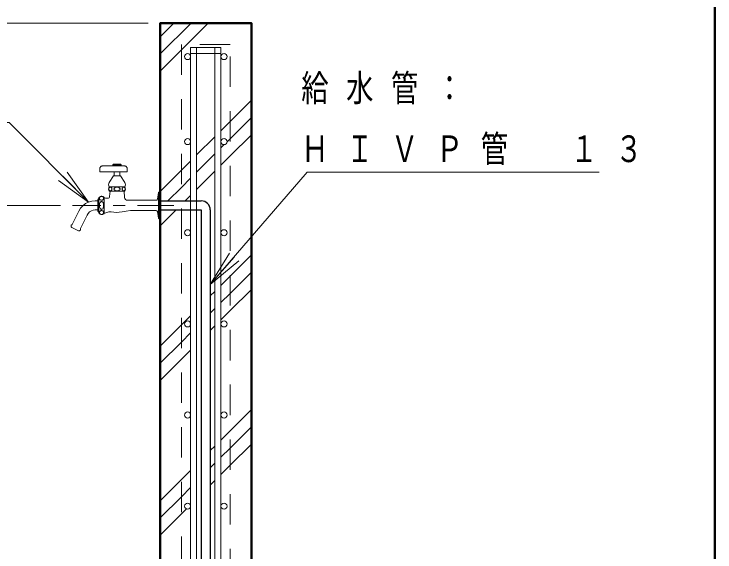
# Model space of a CAD drawing. Units: millimetres on the paper, scale 1:20. Extents: x -385 to 0, y -5 to 267.
# Drawn here: x -57.7 to 0, y 118.4 to 162.7 of the extents above; entities that cross this region are included whole.
import ezdxf

# ---------------------------------------------------------------- set-up
doc = ezdxf.new("R2010")
doc.units = ezdxf.units.MM
doc.linetypes.add('USER1', pattern=[4.5, 2.5, -2])
doc.linetypes.add('USER2', pattern=[6, 3, -1, 1, -1])
doc.layers.add('LY_1', color=7, linetype='Continuous', lineweight=13)
doc.layers.add('LY_2', color=7, linetype='Continuous', lineweight=13)
doc.styles.add('ＭＳ ゴシック', font='')
doc.styles.get('ＭＳ ゴシック').set_extended_font_data('MS Gothic')

msp = doc.modelspace()

# ---------------------------------------------------------------- linework, layer by layer
at = {"layer": 'LY_1'}
for p, q in [((-46.632, 161.966), (-108.132, 161.966)), ((-45.632, 160.843), (-44.509, 161.966)), ((-45.632, 159.429), (-43.095, 161.966)), ((-43.431, 160.216), (-41.681, 161.966)), ((-45.632, 158.015), (-43.882, 159.765)), ((-43.882, 159.765), (-43.431, 160.216)), ((-39.882, 153.866), (-38.132, 155.616)), ((-39.882, 152.451), (-38.132, 154.201)), ((-40.632, 153.116), (-39.882, 153.866)), ((-39.882, 151.037), (-38.132, 152.787)), ((-42.632, 151.116), (-41.132, 152.616)), ((-40.132, 152.201), (-39.882, 152.451)), ((-40.632, 151.701), (-40.367, 151.966)), ((-42.632, 149.701), (-41.132, 151.201)), ((-43.882, 149.866), (-43.132, 150.616)), ((-40.632, 150.287), (-39.882, 151.037)), ((-51.515, 147.238), (-53.636, 149.359)), ((-53.283, 149.713), (-51.515, 147.238)), ((-45.632, 148.116), (-43.882, 149.866)), ((-42.632, 148.287), (-41.132, 149.787)), ((-51.515, 147.238), (-53.99, 149.006)), ((-43.882, 148.451), (-43.132, 149.201)), ((-44.992, 147.341), (-43.882, 148.451)), ((-43.578, 147.341), (-43.132, 147.787)), ((-53.833, 146.966), (-101.132, 146.966)), ((-45.632, 145.287), (-44.328, 146.591)), ((-41.507, 140.447), (-39.928, 143.047)), ((-41.507, 140.447), (-39.549, 142.72)), ((-39.882, 141.138), (-38.132, 142.888)), ((-39.17, 142.394), (-41.507, 140.447)), ((-39.882, 139.723), (-38.132, 141.473)), ((-40.632, 140.388), (-39.882, 141.138)), ((-41.507, 139.513), (-41.132, 139.888)), ((-40.632, 138.973), (-39.882, 139.723)), ((-39.882, 138.309), (-38.132, 140.059)), ((-41.507, 138.098), (-41.132, 138.473)), ((-43.882, 137.138), (-43.132, 137.888)), ((-40.632, 137.559), (-39.882, 138.309)), ((-45.632, 135.388), (-43.882, 137.138)), ((-41.507, 136.684), (-41.132, 137.059)), ((-43.882, 135.723), (-43.132, 136.473)), ((-45.632, 133.973), (-43.882, 135.723)), ((-43.882, 134.309), (-43.132, 135.059)), ((-45.632, 132.559), (-43.882, 134.309)), ((-39.882, 128.41), (-38.132, 130.16)), ((-39.882, 126.996), (-38.132, 128.746)), ((-40.632, 127.66), (-39.882, 128.41)), ((-41.507, 126.785), (-41.132, 127.16)), ((-40.632, 126.246), (-39.882, 126.996)), ((-39.882, 125.581), (-38.132, 127.331)), ((-41.507, 125.371), (-41.132, 125.746)), ((-43.882, 124.41), (-43.132, 125.16)), ((-40.632, 124.831), (-39.882, 125.581)), ((-45.632, 122.66), (-43.882, 124.41)), ((-41.507, 123.956), (-41.132, 124.331)), ((-43.882, 122.996), (-43.132, 123.746)), ((-45.632, 121.246), (-43.882, 122.996)), ((-43.151, 122.312), (-43.132, 122.331)), ((-43.882, 121.581), (-43.478, 121.985)), ((-45.632, 119.831), (-43.882, 121.581))]:
    msp.add_line(p, q, dxfattribs=at)
at = {"layer": 'LY_1', "color": 253}
for p, q in [((-49.407, 149.391), (-49.407, 149.716)), ((-48.957, 149.716), (-48.957, 149.391)), ((-48.548, 148.491), (-49.816, 148.491)), ((-48.548, 148.141), (-49.816, 148.141)), ((-45.757, 145.946), (-45.757, 147.986)), ((-50.682, 146.356), (-50.682, 147.576))]:
    msp.add_line(p, q, dxfattribs=at)
at = {"layer": 'LY_1', "color": 4, "lineweight": 25}
for p, q in [((-45.632, 147.341), (-42.257, 147.341)), ((-45.632, 146.591), (-42.257, 146.591)), ((-42.257, 146.591), (-42.257, 96.216)), ((-41.507, 146.591), (-41.507, 96.216))]:
    msp.add_line(p, q, dxfattribs=at)
at = {"layer": 'LY_1', "color": 253, "linetype": 'USER2'}
msp.add_line((-44.503, 146.966), (-52.833, 146.966), dxfattribs=at)
at = {"layer": 'LY_1', "color": 140, "lineweight": 50}
msp.add_lwpolyline([(-38.132, 91.966), (-38.132, 161.966), (-45.632, 161.966), (-45.632, 102.216), (-50.382, 101.966), (-50.382, 100.966), (-51.632, 100.966), (-51.632, 91.966)], dxfattribs=at)
at = {"layer": 'LY_1', "color": 140, "linetype": 'USER1'}
msp.add_lwpolyline([(-39.882, 98.216), (-39.882, 160.216), (-43.882, 160.216), (-43.882, 100.684), (-49.382, 100.684), (-49.382, 98.216)], dxfattribs=at)
at = {"layer": 'LY_1', "color": 1}
for points in [[(-43.132, 159.466), (-40.632, 159.466), (-40.632, 159.966), (-43.132, 159.966)], [(-43.132, 93.966), (-42.632, 93.966), (-42.632, 159.966), (-43.132, 159.966)], [(-40.632, 93.966), (-41.132, 93.966), (-41.132, 159.966), (-40.632, 159.966)]]:
    msp.add_lwpolyline(points, close=True, dxfattribs=at)
for points in [[(-42.632, 145.966), (-42.632, 159.966), (-43.132, 159.966), (-43.132, 145.966)], [(-40.632, 145.966), (-40.632, 159.966), (-41.132, 159.966), (-41.132, 145.966)]]:
    msp.add_lwpolyline(points, dxfattribs=at)
at = {"layer": 'LY_1'}
for points in [[(-51.515, 147.238), (-58.059, 153.782), (-73.759, 153.782)], [(-41.507, 140.447), (-33.532, 149.706), (-9.532, 149.706)]]:
    msp.add_lwpolyline(points, dxfattribs=at)
at = {"layer": 'LY_1', "color": 253}
for points in [[(-48.344, 149.966), (-48.344, 149.716), (-50.607, 149.716), (-50.607, 149.966), (-50.603, 150.009), (-50.592, 150.051), (-50.573, 150.091), (-50.548, 150.127), (-50.517, 150.157), (-50.482, 150.182), (-50.442, 150.201), (-50.4, 150.212), (-50.357, 150.216), (-48.594, 150.216), (-48.551, 150.212), (-48.509, 150.201), (-48.469, 150.182), (-48.433, 150.157), (-48.403, 150.127), (-48.378, 150.091), (-48.359, 150.051), (-48.348, 150.009)], [(-48.882, 149.391), (-48.548, 148.841), (-48.508, 148.757), (-48.494, 148.666), (-48.508, 148.574), (-48.548, 148.491), (-49.816, 148.491), (-49.856, 148.574), (-49.869, 148.666), (-49.856, 148.757), (-49.816, 148.841), (-49.482, 149.391)], [(-49.736, 148.466), (-49.76, 148.463), (-49.783, 148.455), (-49.806, 148.441), (-49.825, 148.422), (-49.84, 148.399), (-49.851, 148.374), (-49.859, 148.346), (-49.861, 148.316), (-49.859, 148.286), (-49.851, 148.257), (-49.84, 148.232), (-49.825, 148.21), (-49.806, 148.191), (-49.783, 148.177), (-49.76, 148.169), (-49.736, 148.166), (-49.712, 148.169), (-49.69, 148.177), (-49.667, 148.191), (-49.648, 148.21), (-49.632, 148.232), (-49.621, 148.257), (-49.614, 148.286), (-49.611, 148.316), (-49.614, 148.346), (-49.621, 148.374), (-49.632, 148.399), (-49.648, 148.422), (-49.667, 148.441), (-49.69, 148.455), (-49.712, 148.463)], [(-49.182, 148.466), (-49.232, 148.463), (-49.282, 148.454), (-49.321, 148.441), (-49.358, 148.422), (-49.39, 148.398), (-49.415, 148.369), (-49.427, 148.343), (-49.432, 148.316), (-49.427, 148.288), (-49.415, 148.263), (-49.39, 148.233), (-49.358, 148.21), (-49.321, 148.191), (-49.282, 148.178), (-49.232, 148.169), (-49.182, 148.166), (-49.131, 148.169), (-49.082, 148.178), (-49.042, 148.191), (-49.005, 148.21), (-48.974, 148.233), (-48.948, 148.263), (-48.936, 148.288), (-48.932, 148.316), (-48.936, 148.343), (-48.948, 148.369), (-48.974, 148.398), (-49.005, 148.422), (-49.042, 148.441), (-49.082, 148.454), (-49.131, 148.463)], [(-48.627, 148.466), (-48.603, 148.463), (-48.58, 148.455), (-48.558, 148.441), (-48.539, 148.422), (-48.523, 148.399), (-48.512, 148.374), (-48.505, 148.346), (-48.502, 148.316), (-48.505, 148.286), (-48.512, 148.257), (-48.523, 148.232), (-48.539, 148.21), (-48.558, 148.191), (-48.58, 148.177), (-48.603, 148.169), (-48.627, 148.166), (-48.651, 148.169), (-48.674, 148.177), (-48.696, 148.191), (-48.715, 148.21), (-48.731, 148.232), (-48.742, 148.257), (-48.75, 148.286), (-48.752, 148.316), (-48.75, 148.346), (-48.742, 148.374), (-48.731, 148.399), (-48.715, 148.422), (-48.696, 148.441), (-48.674, 148.455), (-48.651, 148.463)], [(-50.232, 147.63), (-50.232, 146.301), (-50.271, 146.267), (-50.317, 146.241), (-50.366, 146.224), (-50.418, 146.215), (-50.47, 146.217), (-50.521, 146.228), (-50.57, 146.248), (-50.613, 146.277), (-50.651, 146.313), (-50.682, 146.356), (-50.711, 146.434), (-50.757, 146.503), (-50.757, 147.428), (-50.711, 147.498), (-50.682, 147.576), (-50.651, 147.619), (-50.613, 147.655), (-50.57, 147.683), (-50.521, 147.704), (-50.47, 147.715), (-50.418, 147.716), (-50.366, 147.708), (-50.317, 147.691), (-50.271, 147.664)], [(-50.457, 147.389), (-50.422, 147.392), (-50.389, 147.401), (-50.359, 147.416), (-50.333, 147.436), (-50.311, 147.461), (-50.295, 147.49), (-50.285, 147.52), (-50.282, 147.551), (-50.285, 147.583), (-50.295, 147.613), (-50.311, 147.641), (-50.333, 147.666), (-50.359, 147.686), (-50.389, 147.701), (-50.422, 147.711), (-50.457, 147.714), (-50.491, 147.711), (-50.524, 147.701), (-50.554, 147.686), (-50.58, 147.666), (-50.602, 147.641), (-50.619, 147.613), (-50.628, 147.583), (-50.632, 147.551), (-50.628, 147.52), (-50.619, 147.49), (-50.602, 147.461), (-50.58, 147.436), (-50.554, 147.416), (-50.524, 147.401), (-50.491, 147.392)], [(-50.457, 147.291), (-50.489, 147.286), (-50.517, 147.27), (-50.553, 147.236), (-50.58, 147.196), (-50.602, 147.147), (-50.617, 147.097), (-50.628, 147.032), (-50.632, 146.966), (-50.628, 146.9), (-50.617, 146.835), (-50.602, 146.784), (-50.58, 146.736), (-50.553, 146.695), (-50.517, 146.661), (-50.489, 146.646), (-50.457, 146.641), (-50.425, 146.646), (-50.396, 146.661), (-50.361, 146.695), (-50.333, 146.736), (-50.311, 146.784), (-50.296, 146.835), (-50.285, 146.9), (-50.282, 146.966), (-50.285, 147.032), (-50.296, 147.097), (-50.311, 147.147), (-50.333, 147.196), (-50.361, 147.236), (-50.396, 147.27), (-50.425, 147.286)], [(-50.457, 146.543), (-50.422, 146.54), (-50.389, 146.53), (-50.359, 146.516), (-50.333, 146.495), (-50.311, 146.471), (-50.295, 146.442), (-50.285, 146.412), (-50.282, 146.38), (-50.285, 146.349), (-50.295, 146.319), (-50.311, 146.29), (-50.333, 146.266), (-50.359, 146.245), (-50.389, 146.23), (-50.422, 146.221), (-50.457, 146.218), (-50.491, 146.221), (-50.524, 146.23), (-50.554, 146.245), (-50.58, 146.266), (-50.602, 146.29), (-50.619, 146.319), (-50.628, 146.349), (-50.632, 146.38), (-50.628, 146.412), (-50.619, 146.442), (-50.602, 146.471), (-50.58, 146.495), (-50.554, 146.516), (-50.524, 146.53), (-50.491, 146.54)]]:
    msp.add_lwpolyline(points, close=True, dxfattribs=at)
for points in [[(-48.832, 150.316), (-48.882, 150.366), (-49.482, 150.366), (-49.532, 150.316)], [(-49.532, 150.216), (-49.532, 150.316), (-48.832, 150.316), (-48.832, 150.216)], [(-49.757, 148.141), (-49.787, 147.69), (-49.801, 147.636), (-49.834, 147.591), (-49.882, 147.561), (-49.937, 147.55), (-50.037, 147.557), (-50.136, 147.575), (-50.232, 147.604)], [(-48.607, 148.141), (-48.572, 147.624), (-48.549, 147.534), (-48.494, 147.458), (-48.415, 147.408), (-48.323, 147.391), (-45.949, 147.391), (-45.904, 147.402), (-45.868, 147.432), (-45.85, 147.475), (-45.763, 148.024), (-45.754, 148.045), (-45.737, 148.06), (-45.714, 148.066), (-45.632, 148.066), (-45.632, 145.866), (-45.714, 145.866), (-45.737, 145.871), (-45.754, 145.886), (-45.763, 145.908), (-45.85, 146.456), (-45.868, 146.5), (-45.904, 146.53), (-45.949, 146.541), (-48.078, 146.541), (-48.082, 146.541), (-48.085, 146.54), (-48.428, 146.491), (-48.771, 146.439), (-48.995, 146.404), (-49.221, 146.39), (-49.447, 146.398), (-49.671, 146.429), (-49.763, 146.436), (-49.855, 146.429), (-49.945, 146.41), (-50.088, 146.367), (-50.232, 146.327)], [(-50.757, 147.341), (-50.969, 147.341), (-51.247, 147.315), (-51.515, 147.238), (-51.764, 147.113), (-51.986, 146.944), (-52.173, 146.737), (-52.318, 146.498), (-52.86, 145.386), (-52.883, 145.379), (-52.904, 145.368), (-52.923, 145.354), (-52.939, 145.336), (-52.951, 145.315), (-52.959, 145.292), (-52.962, 145.269), (-52.961, 145.245), (-52.955, 145.222), (-52.945, 145.2), (-52.931, 145.181), (-52.913, 145.164), (-52.893, 145.152), (-52.35, 144.887), (-52.328, 144.879), (-52.304, 144.875), (-52.28, 144.876), (-52.257, 144.881), (-52.235, 144.891), (-52.216, 144.905), (-52.199, 144.922), (-52.186, 144.942), (-52.177, 144.964), (-52.172, 144.988), (-52.172, 145.011), (-52.177, 145.035), (-52.186, 145.057), (-51.643, 146.17), (-51.554, 146.311), (-51.435, 146.429), (-51.293, 146.517), (-51.136, 146.572), (-50.969, 146.591), (-50.757, 146.591)]]:
    msp.add_lwpolyline(points, dxfattribs=at)
at = {"layer": 'LY_1', "color": 1}
for centre in [(-43.382, 159.216), (-40.382, 159.216), (-43.382, 152.216), (-40.382, 152.216), (-43.382, 144.716), (-40.382, 144.716), (-43.382, 137.216), (-40.382, 137.216), (-43.382, 129.716), (-43.382, 129.716), (-40.382, 129.716), (-40.382, 129.716), (-43.382, 122.216), (-43.382, 122.216), (-40.382, 122.216), (-40.382, 122.216)]:
    msp.add_circle(centre, 0.25, dxfattribs=at)
at = {"layer": 'LY_1', "color": 253}
for centre, start, end in [((-49.556, 148.316), 145.99743, 214.00257), ((-48.807, 148.316), 325.99743, 34.00257)]:
    msp.add_arc(centre, 0.313, start, end, dxfattribs=at)
at = {"layer": 'LY_1', "color": 4, "lineweight": 25}
msp.add_arc((-42.257, 146.591), 0.75, 0, 90, dxfattribs=at)
at = {"layer": 'LY_2', "lineweight": 50}
msp.add_line((0, 0), (0, 267), dxfattribs=at)

# ---------------------------------------------------------------- texts
at = {"layer": 'LY_1', "char_height": 2.199, "attachment_point": 4, "style": 'ＭＳ ゴシック'}
for s, insert in [('\\T1.64;\\W0.75;給水管：', (-34.028, 156.506)), ('\\T1.64;\\W0.75;ＨＩＶＰ管\u3000１３', (-34.028, 151.506))]:
    msp.add_mtext(s, dxfattribs=dict(at, insert=insert))

doc.saveas('drawing.dxf')
